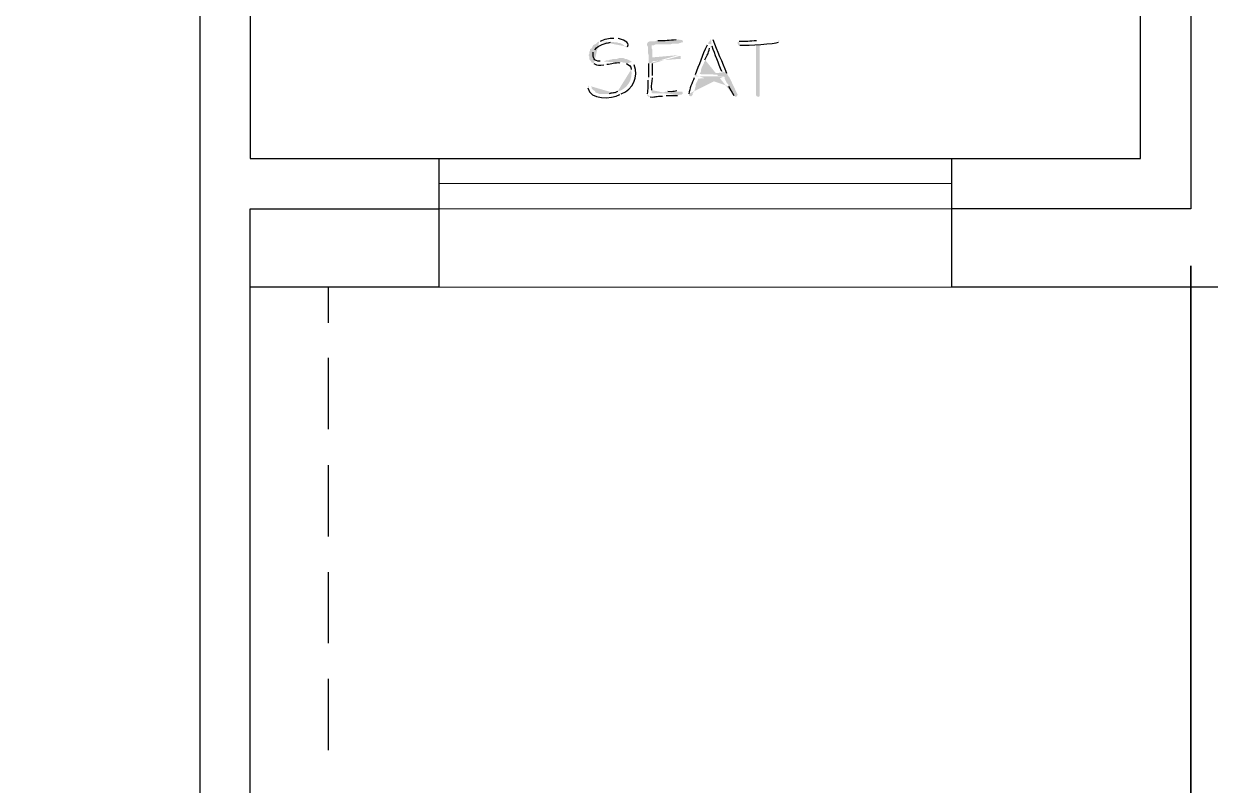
# Model space of a CAD drawing. Header units: inches. Extents: x -167 to 6071, y -6287 to -2731.
# Drawn here: x 1608.5 to 1691.8, y -6032.5 to -5979.1 of the extents above; entities that cross this region are included whole.
import ezdxf

# ---------------------------------------------------------------- set-up
doc = ezdxf.new("R2010")
doc.units = ezdxf.units.IN
doc.header["$LTSCALE"] = 96
doc.header["$MEASUREMENT"] = 0
doc.layers.add('Doors', color=5, linetype='Continuous', lineweight=9)
doc.layers.add('PDF_Geometry', color=7, linetype='Continuous', true_color=0x4a4a4a)
doc.layers.add('PDF_Solid Fills', color=7, linetype='Continuous')

msp = doc.modelspace()

# ---------------------------------------------------------------- hatches: boundary and pattern name
at = {"layer": 'PDF_Solid Fills', "transparency": 33554559}
h = msp.add_hatch(color=256, dxfattribs=at)
h.paths.add_polyline_path([(1648.917, -5980.362), (1648.81, -5980.415), (1648.703, -5980.522), (1648.597, -5980.575), (1648.49, -5980.629), (1648.437, -5980.735), (1648.383, -5980.842), (1648.277, -5980.895), (1648.277, -5981.002), (1648.223, -5981.109), (1648.223, -5981.215), (1648.17, -5981.322), (1648.223, -5981.429), (1648.223, -5981.589), (1648.277, -5981.695), (1648.33, -5981.749), (1648.383, -5981.855), (1648.437, -5981.855), (1648.543, -5981.909)], flags=0)
h.paths.add_polyline_path([(1649.237, -5982.015), (1649.343, -5982.015), (1649.45, -5981.962)], flags=0)
h.paths.add_polyline_path([(1650.357, -5981.855), (1650.463, -5981.802), (1651.21, -5981.802), (1651.157, -5981.749), (1648.97, -5981.749)], flags=0)
h.paths.add_polyline_path([(1648.49, -5981.109), (1648.543, -5981.002), (1648.597, -5980.949)], flags=0)
h.paths.add_polyline_path([(1649.717, -5980.415), (1649.983, -5980.415)], flags=0)
h = msp.add_hatch(color=256, dxfattribs=at)
h.paths.add_polyline_path([(1649.983, -5980.149), (1649.93, -5980.149)], flags=0)
h.paths.add_polyline_path([(1648.97, -5980.362), (1648.917, -5980.362), (1649.983, -5980.415), (1650.143, -5980.415), (1650.25, -5980.469), (1650.357, -5980.469), (1650.463, -5980.522), (1650.57, -5980.575), (1650.677, -5980.682), (1650.73, -5980.682), (1650.73, -5980.735), (1650.837, -5980.789), (1650.89, -5980.735)], flags=0)
h.paths.add_polyline_path([(1650.25, -5980.149), (1650.09, -5980.149)], flags=0)
h = msp.add_hatch(color=256, dxfattribs=at)
h.paths.add_polyline_path([(1654.623, -5980.202), (1654.463, -5980.255), (1654.303, -5980.255)], flags=0)
h.paths.add_polyline_path([(1653.023, -5980.309), (1652.917, -5980.309), (1652.81, -5980.362), (1652.437, -5980.362), (1652.33, -5980.415), (1652.277, -5980.522), (1652.277, -5980.629), (1652.33, -5980.735), (1652.33, -5981.162), (1652.383, -5981.322), (1652.383, -5981.535), (1652.65, -5981.482), (1652.65, -5980.949), (1652.597, -5980.842), (1652.597, -5980.629), (1652.757, -5980.629), (1652.863, -5980.575), (1653.877, -5980.575), (1654.037, -5980.522), (1654.463, -5980.522), (1654.57, -5980.469), (1654.623, -5980.469), (1654.73, -5980.415), (1654.783, -5980.415), (1654.783, -5980.362), (1654.73, -5980.255)], flags=0)
h = msp.add_hatch(color=256, dxfattribs=at)
h.paths.add_polyline_path([(1656.543, -5980.522), (1656.49, -5980.629)], flags=0)
h.paths.add_polyline_path([(1655.637, -5982.709), (1655.583, -5982.815), (1657.663, -5982.815), (1657.717, -5982.869), (1657.717, -5982.975), (1657.77, -5983.082), (1657.823, -5983.189), (1657.877, -5983.295), (1657.983, -5983.402), (1657.983, -5983.509)], flags=0)
h.paths.add_polyline_path([(1658.357, -5984.149), (1658.41, -5984.202), (1658.463, -5984.255), (1658.57, -5984.202), (1658.623, -5984.095), (1658.143, -5983.082), (1658.037, -5982.869), (1657.983, -5982.815), (1657.93, -5982.709), (1655.957, -5982.655), (1656.01, -5982.549), (1656.063, -5982.442), (1656.063, -5982.335), (1656.117, -5982.175), (1656.17, -5982.069), (1656.277, -5981.855), (1656.277, -5981.802), (1656.33, -5981.749), (1656.33, -5981.642)], flags=0)
h.paths.add_polyline_path([(1656.65, -5980.842), (1656.757, -5980.735), (1656.81, -5980.575)], flags=0)
h = msp.add_hatch(color=256, dxfattribs=at)
h.paths.add_polyline_path([(1656.757, -5980.202), (1656.703, -5980.255), (1656.703, -5980.309), (1656.65, -5980.362), (1656.597, -5980.415), (1656.543, -5980.522), (1656.81, -5980.575), (1656.81, -5980.682)], flags=0)
h.paths.add_polyline_path([(1657.503, -5982.442), (1657.557, -5982.549), (1655.957, -5982.655), (1657.93, -5982.709), (1657.877, -5982.602)], flags=0)
h.paths.add_polyline_path([(1656.917, -5980.255), (1656.863, -5980.202)], flags=0)
h = msp.add_hatch(color=256, dxfattribs=at)
h.paths.add_polyline_path([(1661.397, -5980.202), (1659.957, -5980.309)], flags=0)
h.paths.add_polyline_path([(1658.73, -5980.362), (1658.623, -5980.415), (1658.623, -5980.522), (1658.677, -5980.629), (1658.783, -5980.629)], flags=0)
h.paths.add_polyline_path([(1661.503, -5980.415), (1661.557, -5980.309), (1661.503, -5980.255)], flags=0)
for points in [[(1660.17, -5980.575), (1659.903, -5980.575), (1659.903, -5984.095), (1659.957, -5984.202), (1660.063, -5984.255), (1660.17, -5984.202), (1660.17, -5984.095)], [(1650.463, -5981.535), (1650.303, -5981.535), (1650.143, -5981.589), (1649.877, -5981.589), (1649.77, -5981.642), (1649.663, -5981.642), (1649.557, -5981.695), (1649.397, -5981.695), (1649.29, -5981.749), (1648.97, -5981.749), (1651.157, -5981.749), (1650.943, -5981.642), (1650.837, -5981.589), (1650.73, -5981.589), (1650.623, -5981.535)]]:
    msp.add_hatch(color=256, dxfattribs=at).paths.add_polyline_path(points)
h = msp.add_hatch(color=256, dxfattribs=at)
h.paths.add_polyline_path([(1654.463, -5981.322), (1652.65, -5981.482), (1652.383, -5981.535), (1652.383, -5981.909)], flags=0)
h.paths.add_polyline_path([(1652.383, -5982.869), (1652.383, -5982.975), (1652.33, -5983.082)], flags=0)
h.paths.add_polyline_path([(1652.277, -5984.042), (1652.277, -5984.149), (1652.383, -5984.255), (1652.49, -5984.255)], flags=0)
h.paths.add_polyline_path([(1653.343, -5984.202), (1653.45, -5984.202), (1653.61, -5984.149)], flags=0)
h.paths.add_polyline_path([(1654.41, -5984.149), (1654.57, -5984.095), (1654.677, -5984.095), (1654.73, -5984.042), (1652.597, -5983.989), (1652.597, -5983.775)], flags=0)
h.paths.add_polyline_path([(1652.65, -5982.922), (1652.65, -5982.762)], flags=0)
h.paths.add_polyline_path([(1652.65, -5981.909), (1652.65, -5981.749), (1654.463, -5981.589), (1654.623, -5981.589), (1654.623, -5981.375), (1654.57, -5981.375)], flags=0)
h = msp.add_hatch(color=256, dxfattribs=at)
h.paths.add_polyline_path([(1651.21, -5981.802), (1650.463, -5981.802), (1650.623, -5981.855), (1650.73, -5981.855), (1650.837, -5981.909)], flags=0)
h.paths.add_polyline_path([(1650.197, -5983.882, 0.401806), (1651.157, -5982.335)], flags=0)
h.paths.add_polyline_path([(1649.61, -5984.042), (1649.237, -5984.042), (1650.463, -5984.042)], flags=0)
h.paths.add_polyline_path([(1651.37, -5982.015), (1651.263, -5981.909)], flags=0)
h = msp.add_hatch(color=256, dxfattribs=at)
h.paths.add_polyline_path([(1655.583, -5982.815), (1655.583, -5982.922)], flags=0)
h.paths.add_polyline_path([(1655.21, -5984.042), (1655.21, -5984.149), (1655.317, -5984.202), (1655.37, -5984.202), (1655.477, -5984.095), (1655.477, -5983.989), (1655.583, -5983.882), (1655.637, -5983.669), (1655.637, -5983.615), (1655.69, -5983.509), (1655.69, -5983.349), (1655.743, -5983.242), (1655.85, -5983.029), (1655.85, -5982.975), (1657.663, -5982.815)], flags=0)
h = msp.add_hatch(color=256, dxfattribs=at)
h.paths.add_polyline_path([(1648.223, -5983.455), (1648.117, -5983.509), (1648.117, -5983.615)], flags=0)
h.paths.add_polyline_path([(1650.357, -5984.095), (1650.463, -5984.042), (1648.917, -5984.042), (1648.81, -5983.989), (1648.757, -5983.989), (1648.65, -5983.935), (1648.597, -5983.829), (1648.49, -5983.775), (1648.383, -5983.669), (1648.383, -5983.562), (1648.33, -5983.509)], flags=0)
h = msp.add_hatch(color=256, dxfattribs=at)
h.paths.add_polyline_path([(1654.57, -5983.829), (1654.357, -5983.829)], flags=0)
h.paths.add_polyline_path([(1653.717, -5983.882), (1653.557, -5983.882), (1653.45, -5983.935), (1652.97, -5983.935), (1652.81, -5983.989), (1652.597, -5983.989), (1654.73, -5984.042), (1654.783, -5983.989), (1654.73, -5983.882)], flags=0)

# ---------------------------------------------------------------- linework, layer by layer
at = {"layer": 'Doors', "transparency": 33554687}
for points in [[(1637.663, -5990.335), (1673.663, -5990.335)], [(1637.663, -5992.095), (1673.663, -5992.095)], [(1637.663, -5997.589), (1673.663, -5997.589)]]:
    msp.add_lwpolyline(points, dxfattribs=at)
at = {"layer": 'PDF_Geometry', "color": 7}
for points in [[(1620.917, -6048.575), (1620.917, -5902.282), (1617.717, -5899.082), (1620.17, -5896.575), (1624.437, -5900.842), (1624.437, -5988.575), (1686.89, -5988.575), (1686.89, -5816.575), (1626.89, -5816.575), (1626.89, -5844.629), (1618.41, -5853.109), (1615.957, -5850.655), (1623.423, -5843.189), (1623.423, -5832.575), (1558.89, -5832.575)], [(1690.41, -5918.975), (1690.41, -5992.095), (1673.663, -5992.095)], [(1686.89, -5918.975), (1695.903, -5918.975), (1695.903, -5997.589), (1673.663, -5997.589), (1673.663, -5988.575)], [(1637.663, -5988.575), (1637.663, -5997.589), (1624.437, -5997.589)], [(1608.917, -6048.575), (1608.917, -6052.042), (1624.437, -6052.042), (1624.437, -5992.095), (1637.663, -5992.095)]]:
    msp.add_lwpolyline(points, dxfattribs=at)
at = {"layer": 'PDF_Geometry'}
msp.add_lwpolyline([(1690.41, -6153.322), (1690.41, -5996.095)], close=True, dxfattribs=at)
for points in [[(1629.93, -6000.095), (1629.93, -5997.589)], [(1629.93, -6007.562), (1629.93, -6002.549)], [(1629.93, -6015.082), (1629.93, -6010.069)], [(1629.93, -6022.549), (1629.93, -6017.589)], [(1629.93, -6030.069), (1629.93, -6025.055)]]:
    msp.add_lwpolyline(points, dxfattribs=at)
for points in [[(1648.597, -5980.949), (1648.925, -5980.565), (1649.281, -5980.529), (1649.717, -5980.415)], [(1649.93, -5980.149), (1649.6, -5980.159), (1649.27, -5980.224), (1648.97, -5980.362)], [(1650.89, -5980.735), (1651.142, -5980.383), (1650.462, -5980.225), (1650.25, -5980.149)], [(1654.303, -5980.255), (1653.82, -5980.272), (1653.566, -5980.34), (1653.023, -5980.309)], [(1656.49, -5980.629), (1656.118, -5981.341), (1655.934, -5982), (1655.637, -5982.709)], [(1657.877, -5982.602), (1657.569, -5981.815), (1657.2, -5981.054), (1656.917, -5980.255)], [(1659.957, -5980.309), (1659.443, -5980.368), (1659.253, -5980.371), (1658.73, -5980.362)], [(1658.783, -5980.629), (1659.388, -5980.634), (1661.217, -5980.538), (1661.503, -5980.415)], [(1648.97, -5981.749), (1648.528, -5981.767), (1648.462, -5981.476), (1648.49, -5981.109)], [(1656.33, -5981.642), (1656.512, -5981.263), (1656.561, -5981.262), (1656.65, -5980.842)], [(1656.81, -5980.682), (1657.028, -5981.257), (1657.246, -5981.88), (1657.503, -5982.442)], [(1648.543, -5981.909), (1648.829, -5982.087), (1648.894, -5981.996), (1649.237, -5982.015)], [(1649.45, -5981.962), (1649.759, -5981.967), (1650.04, -5981.81), (1650.357, -5981.855)], [(1650.463, -5984.042), (1651.27, -5983.718), (1651.71, -5982.832), (1651.37, -5982.015)], [(1650.837, -5981.909), (1650.918, -5982.012), (1651.193, -5982.052), (1651.157, -5982.335)], [(1652.383, -5981.909), (1652.383, -5982.229), (1652.383, -5982.549), (1652.383, -5982.869)], [(1652.65, -5982.762), (1652.65, -5982.478), (1652.65, -5982.193), (1652.65, -5981.909)], [(1652.33, -5983.082), (1652.347, -5983.509), (1652.316, -5983.646), (1652.277, -5984.042)], [(1652.597, -5983.775), (1652.565, -5983.311), (1652.639, -5983.271), (1652.65, -5982.922)], [(1655.583, -5982.922), (1655.41, -5983.258), (1655.259, -5983.687), (1655.21, -5984.042)], [(1648.117, -5983.615), (1648.232, -5984.479), (1649.787, -5984.421), (1650.357, -5984.095)], [(1650.197, -5983.882), (1650.012, -5983.975), (1649.805, -5983.965), (1649.61, -5984.042)], [(1654.357, -5983.829), (1654.014, -5983.885), (1654.155, -5983.894), (1653.717, -5983.882)], [(1657.983, -5983.509), (1658.1, -5983.735), (1658.242, -5983.921), (1658.357, -5984.149)], [(1652.49, -5984.255), (1652.966, -5984.289), (1652.846, -5984.172), (1653.343, -5984.202)], [(1653.61, -5984.149), (1653.877, -5984.149), (1654.143, -5984.149), (1654.41, -5984.149)]]:
    msp.add_open_spline(points, degree=3, dxfattribs=at)

doc.saveas('drawing.dxf')
